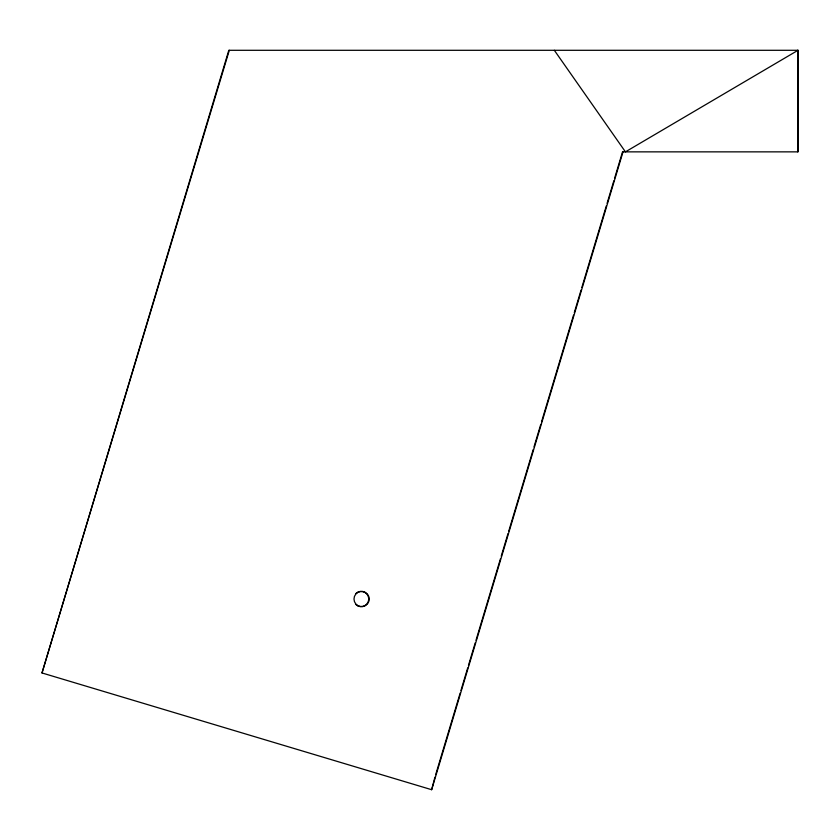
<?xml version="1.0" encoding="UTF-8"?>
<svg xmlns="http://www.w3.org/2000/svg" width="840" height="840" viewBox="0 0 840 840"><rect width="100%" height="100%" fill="white"/><g stroke="black" fill="none" stroke-linecap="round" stroke-linejoin="round"><path stroke-width="1.26" d="M623.018 151.862L431.655 789.705L42 672.956L228.805 50.295L798 50.295L798 151.862L622.524 151.862L614.618 178.238M229.299 50.295L42 672.956M434.931 777.158L431.655 789.705M435.687 774.638L460.173 693.032M460.929 690.522L467.702 667.916M468.457 665.406L475.241 642.81M475.997 640.29L500.483 558.684M501.228 556.164L508.011 533.568M508.767 531.058L533.253 449.442M533.999 446.933L540.782 424.326M541.538 421.817L573.552 315.094M574.308 312.585L581.091 289.979M581.847 287.469L606.333 205.853M607.078 203.343L613.861 180.747M798 50.295L625.443 151.862L554.337 50.295M797.759 50.295L797.759 151.862M355.73 593.628A7.623 7.623 0 0 1 366.503 593.628A7.623 7.623 0 0 1 366.503 604.401A7.623 7.623 0 0 1 355.73 604.401M357.798 605.619A7.623 7.623 0 0 0 369.233 599.014A7.623 7.623 0 0 0 357.798 592.421A7.623 7.623 0 0 0 357.798 605.619"/></g></svg>
